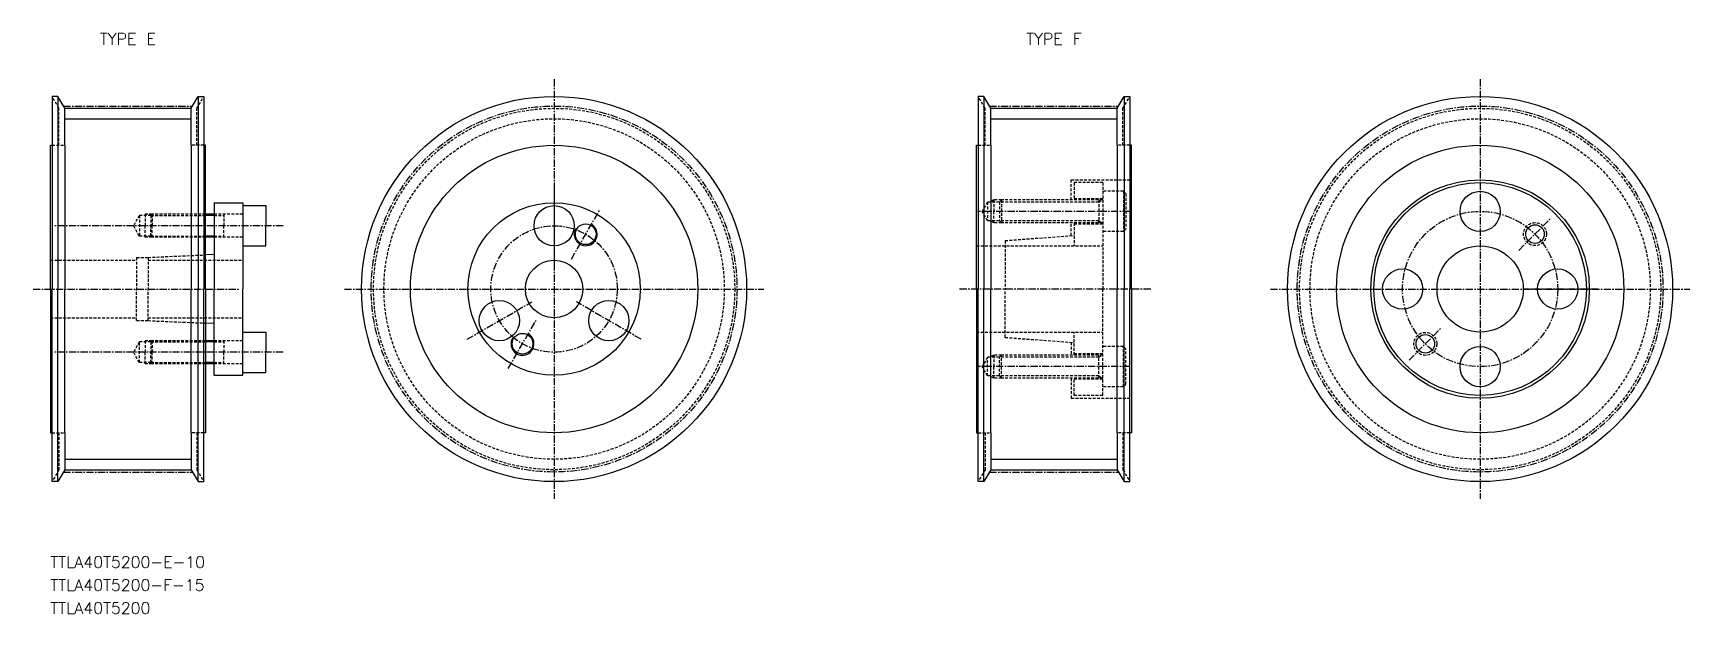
# Model space of a CAD drawing. Extents: x 7908 to 8196, y 21836 to 21937.
import ezdxf
from ezdxf.enums import TextEntityAlignment as Align

# ---------------------------------------------------------------- set-up
doc = ezdxf.new("R2010")
doc.units = 0
doc.linetypes.add('CENTER', pattern=[2, 1.25, -0.25, 0.25, -0.25])
doc.linetypes.add('DASHED', pattern=[0.75, 0.5, -0.25])
doc.layers.get('0').update_dxf_attribs({"linetype": 'CONTINUOUS'})
doc.layers.add('CENTER', color=1, linetype='CENTER')
doc.styles.add('MISUMI', font='txt.shx')

msp = doc.modelspace()

# ---------------------------------------------------------------- linework, layer by layer
at = {"color": 1, "linetype": 'CENTER'}
for p, q in [((7998.55, 21929.27), (7998.55, 21856.27)), ((8159.71, 21929.27), (8159.71, 21856.27)), ((7913.15, 21924.6), (7935.62, 21924.6)), ((8074.31, 21924.6), (8096.78, 21924.6)), ((7907.88, 21892.77), (7943.88, 21892.77)), ((7962.05, 21892.77), (8035.05, 21892.77)), ((8123.21, 21892.77), (8196.21, 21892.77)), ((7913.15, 21860.94), (7935.62, 21860.94)), ((8074.31, 21860.94), (8096.78, 21860.94))]:
    msp.add_line(p, q, dxfattribs=at)
at = {"color": 7, "linetype": 'CONTINUOUS'}
for p, q in [((7911.18, 21926.27), (7911.18, 21892.77)), ((7912.18, 21926.27), (7911.18, 21926.27)), ((7912.18, 21926.27), (7912.18, 21892.77)), ((7913.38, 21924.2), (7912.18, 21926.27)), ((7935.38, 21924.2), (7936.58, 21926.27)), ((7936.58, 21926.27), (7936.58, 21892.77)), ((7936.58, 21926.27), (7937.58, 21926.27)), ((7937.58, 21926.27), (7937.58, 21892.77)), ((8072.35, 21926.27), (8072.35, 21892.77)), ((8073.35, 21926.27), (8072.35, 21926.27)), ((8073.35, 21926.27), (8073.35, 21892.77)), ((8074.55, 21924.2), (8073.35, 21926.27)), ((8096.55, 21924.2), (8097.75, 21926.27)), ((8097.75, 21926.27), (8097.75, 21892.77)), ((8097.75, 21926.27), (8098.75, 21926.27)), ((8098.75, 21926.27), (8098.75, 21892.77)), ((7913.38, 21917.77), (7913.38, 21924.2)), ((7913.38, 21924.2), (7935.38, 21924.2)), ((7935.38, 21917.77), (7935.38, 21924.2)), ((8074.55, 21917.77), (8074.55, 21924.2)), ((8074.55, 21924.2), (8096.55, 21924.2)), ((8096.55, 21917.77), (8096.55, 21924.2)), ((7910.88, 21892.77), (7910.88, 21917.77)), ((7910.88, 21917.77), (7911.18, 21917.77)), ((7913.38, 21917.77), (7913.38, 21892.77)), ((7935.38, 21917.77), (7935.38, 21892.77)), ((7937.88, 21917.77), (7937.58, 21917.77)), ((7937.88, 21892.77), (7937.88, 21917.77)), ((8072.05, 21892.77), (8072.05, 21917.77)), ((8072.05, 21917.77), (8072.35, 21917.77)), ((8074.55, 21917.77), (8074.55, 21892.77)), ((8096.55, 21917.77), (8096.55, 21892.77)), ((8099.05, 21917.77), (8098.75, 21917.77)), ((8099.05, 21892.77), (8099.05, 21917.77)), ((7939.38, 21907.77), (7944.38, 21907.77)), ((7939.38, 21907.77), (7939.38, 21905.77)), ((7944.38, 21907.77), (7944.38, 21907.27)), ((7939.38, 21905.77), (7937.88, 21905.77)), ((7939.38, 21905.77), (7939.38, 21901.77)), ((7944.38, 21907.27), (7944.38, 21900.27)), ((7944.38, 21907.27), (7948.38, 21907.27)), ((7948.38, 21907.27), (7948.38, 21903.77)), ((7939.38, 21901.77), (7937.88, 21901.77)), ((7939.38, 21901.77), (7939.38, 21898.77)), ((7948.38, 21900.27), (7948.38, 21903.77)), ((7939.38, 21898.77), (7937.88, 21898.71)), ((7939.38, 21898.77), (7939.38, 21892.77)), ((7944.38, 21900.27), (7944.38, 21892.77)), ((7944.38, 21900.27), (7948.38, 21900.27)), ((7910.88, 21892.77), (7910.88, 21867.77)), ((7911.18, 21859.27), (7911.18, 21892.77)), ((7912.18, 21859.27), (7912.18, 21892.77)), ((7913.38, 21867.77), (7913.38, 21892.77)), ((7935.38, 21867.77), (7935.38, 21892.77)), ((7936.58, 21859.27), (7936.58, 21892.77)), ((7937.58, 21859.27), (7937.58, 21892.77)), ((7937.88, 21892.77), (7937.88, 21867.77)), ((7939.38, 21886.77), (7939.38, 21892.77)), ((7944.38, 21885.27), (7944.38, 21892.77)), ((8072.05, 21892.77), (8072.05, 21867.77)), ((8072.35, 21859.27), (8072.35, 21892.77)), ((8073.35, 21859.27), (8073.35, 21892.77)), ((8074.55, 21867.77), (8074.55, 21892.77)), ((8096.55, 21867.77), (8096.55, 21892.77)), ((8097.75, 21859.27), (8097.75, 21892.77)), ((8098.75, 21859.27), (8098.75, 21892.77)), ((8099.05, 21892.77), (8099.05, 21867.77)), ((7939.38, 21886.77), (7937.88, 21886.84)), ((7939.38, 21883.77), (7939.38, 21886.77)), ((7944.38, 21878.27), (7944.38, 21885.27)), ((7944.38, 21885.27), (7948.38, 21885.27)), ((7948.38, 21885.27), (7948.38, 21881.77)), ((7939.38, 21883.77), (7937.88, 21883.77)), ((7939.38, 21879.77), (7939.38, 21883.77)), ((7948.38, 21878.27), (7948.38, 21881.77)), ((7939.38, 21879.77), (7937.88, 21879.77)), ((7939.38, 21877.77), (7939.38, 21879.77)), ((7939.38, 21877.77), (7944.38, 21877.77)), ((7944.38, 21878.27), (7948.38, 21878.27)), ((7944.38, 21877.77), (7944.38, 21878.27)), ((7910.88, 21867.77), (7911.18, 21867.77)), ((7913.38, 21867.77), (7913.38, 21861.35)), ((7935.38, 21867.77), (7935.38, 21861.35)), ((7937.88, 21867.77), (7937.58, 21867.77)), ((8072.05, 21867.77), (8072.35, 21867.77)), ((8074.55, 21867.77), (8074.55, 21861.35)), ((8096.55, 21867.77), (8096.55, 21861.35)), ((8099.05, 21867.77), (8098.75, 21867.77)), ((7913.38, 21861.35), (7912.18, 21859.27)), ((7913.38, 21861.35), (7935.38, 21861.35)), ((7935.38, 21861.35), (7936.58, 21859.27)), ((8074.55, 21861.35), (8073.35, 21859.27)), ((8074.55, 21861.35), (8096.55, 21861.35)), ((8096.55, 21861.35), (8097.75, 21859.27)), ((7912.18, 21859.27), (7911.18, 21859.27)), ((7936.58, 21859.27), (7937.58, 21859.27)), ((8073.35, 21859.27), (8072.35, 21859.27)), ((8097.75, 21859.27), (8098.75, 21859.27))]:
    msp.add_line(p, q, dxfattribs=at)
at = {"color": 3, "linetype": 'DASHED'}
for p, q in [((7912.38, 21924.2), (7911.18, 21926.27)), ((7936.38, 21924.2), (7937.58, 21926.27)), ((8073.55, 21924.2), (8072.35, 21926.27)), ((8097.55, 21924.2), (8098.75, 21926.27)), ((7912.38, 21917.77), (7912.38, 21924.2)), ((7936.38, 21917.77), (7936.38, 21924.2)), ((8073.55, 21917.77), (8073.55, 21924.2)), ((8097.55, 21917.77), (8097.55, 21924.2)), ((7911.18, 21917.77), (7913.38, 21917.77)), ((7937.58, 21917.77), (7935.38, 21917.77)), ((8072.35, 21917.77), (8074.55, 21917.77)), ((8098.75, 21917.77), (8096.55, 21917.77)), ((8088.54, 21911.77), (8099.05, 21911.77)), ((8088.54, 21908.27), (8088.54, 21911.77)), ((8094.04, 21911.27), (8089.04, 21911.27)), ((8089.04, 21911.27), (8089.04, 21908.27)), ((8094.04, 21911.27), (8094.04, 21892.77)), ((8073.98, 21907.89), (8073.05, 21906.27)), ((8073.98, 21907.89), (8073.98, 21904.65)), ((8076.05, 21907.89), (8073.98, 21907.89)), ((8075.05, 21908.27), (8074.39, 21907.89)), ((8075.05, 21908.27), (8075.05, 21906.27)), ((8076.43, 21908.27), (8075.05, 21908.27)), ((8076.04, 21907.89), (8076.42, 21908.27)), ((8093.34, 21907.89), (8076.04, 21907.89)), ((8076.04, 21907.89), (8076.04, 21904.65)), ((8094.04, 21908.27), (8076.42, 21908.27)), ((8076.42, 21908.27), (8076.42, 21904.27)), ((8094.04, 21908.47), (8089.04, 21908.47)), ((8093.34, 21908.27), (8093.34, 21904.27)), ((8093.34, 21907.89), (8094, 21908.27)), ((8097.64, 21909.77), (8094.04, 21909.77)), ((8097.64, 21909.77), (8097.64, 21902.77)), ((8097.64, 21909.77), (8098.04, 21909.37)), ((8098.04, 21909.37), (8098.04, 21903.17)), ((7926.38, 21905.57), (7925.34, 21903.77)), ((7928.38, 21905.57), (7926.38, 21905.57)), ((7926.38, 21905.57), (7926.38, 21901.97)), ((7927.38, 21905.77), (7927.38, 21903.77)), ((7928.58, 21905.77), (7927.38, 21905.77)), ((7928.58, 21905.77), (7928.38, 21905.57)), ((7928.38, 21905.57), (7937.88, 21905.57)), ((7928.38, 21905.57), (7928.38, 21903.77)), ((7937.88, 21905.77), (7928.58, 21905.77)), ((7928.58, 21905.77), (7928.58, 21903.77)), ((7944.38, 21905.77), (7939.38, 21905.77)), ((7939.38, 21905.57), (7941.05, 21905.57)), ((7941.05, 21905.77), (7941.05, 21903.77)), ((8073.98, 21904.65), (8073.05, 21906.27)), ((8076.05, 21904.65), (8073.98, 21904.65)), ((8075.05, 21904.27), (8074.39, 21904.65)), ((8075.05, 21904.27), (8075.05, 21906.27)), ((8093.34, 21904.65), (8076.04, 21904.65)), ((8076.42, 21904.27), (8076.04, 21904.65)), ((8093.34, 21904.65), (8094, 21904.27)), ((7926.38, 21901.97), (7925.34, 21903.77)), ((7928.38, 21901.97), (7926.38, 21901.97)), ((7927.38, 21901.77), (7927.38, 21903.77)), ((7928.58, 21901.77), (7927.38, 21901.77)), ((7928.38, 21901.97), (7928.38, 21903.77)), ((7928.38, 21901.97), (7937.88, 21901.97)), ((7928.58, 21901.77), (7928.38, 21901.97)), ((7928.58, 21901.77), (7928.58, 21903.77)), ((7937.88, 21901.77), (7928.58, 21901.77)), ((7939.38, 21901.97), (7941.05, 21901.97)), ((7944.38, 21901.77), (7939.38, 21901.77)), ((7941.05, 21901.77), (7941.05, 21903.77)), ((8076.43, 21904.27), (8075.05, 21904.27)), ((8094.04, 21904.27), (8076.42, 21904.27)), ((8077.04, 21901.19), (8089.04, 21902.1)), ((8088.54, 21902.06), (8088.54, 21904.27)), ((8089.04, 21904.27), (8089.04, 21900.27)), ((8094.04, 21904.07), (8089.04, 21904.07)), ((8097.64, 21902.77), (8094.04, 21902.77)), ((8097.64, 21902.77), (8098.04, 21903.17)), ((7927.88, 21898.27), (7937.88, 21898.71)), ((8072.05, 21900.27), (8094.04, 21900.27)), ((8077.04, 21901.19), (8077.04, 21892.77)), ((7910.88, 21897.77), (7925.88, 21897.77)), ((7925.88, 21898.27), (7927.88, 21898.27)), ((7925.88, 21898.27), (7925.88, 21892.77)), ((7927.88, 21898.27), (7927.88, 21892.77)), ((7927.88, 21897.77), (7944.38, 21897.77)), ((7925.88, 21887.27), (7925.88, 21892.77)), ((7927.88, 21887.27), (7927.88, 21892.77)), ((8077.04, 21884.36), (8077.04, 21892.77)), ((8094.04, 21874.27), (8094.04, 21892.77)), ((7910.88, 21887.77), (7925.88, 21887.77)), ((7925.88, 21887.27), (7927.88, 21887.27)), ((7927.88, 21887.77), (7944.38, 21887.77)), ((7927.88, 21887.27), (7937.88, 21886.84)), ((8072.05, 21885.27), (8094.04, 21885.27)), ((8077.04, 21884.36), (8089.04, 21883.45)), ((8089.04, 21881.27), (8089.04, 21885.27)), ((7926.38, 21883.57), (7925.34, 21881.77)), ((7926.38, 21879.97), (7925.34, 21881.77)), ((7928.38, 21883.57), (7926.38, 21883.57)), ((7926.38, 21879.97), (7926.38, 21883.57)), ((7927.38, 21883.77), (7927.38, 21881.77)), ((7928.58, 21883.77), (7927.38, 21883.77)), ((7927.38, 21879.77), (7927.38, 21881.77)), ((7928.58, 21883.77), (7928.38, 21883.57)), ((7928.38, 21883.57), (7937.88, 21883.57)), ((7928.38, 21883.57), (7928.38, 21881.77)), ((7928.38, 21879.97), (7928.38, 21881.77)), ((7937.88, 21883.77), (7928.58, 21883.77)), ((7928.58, 21883.77), (7928.58, 21881.77)), ((7928.58, 21879.77), (7928.58, 21881.77)), ((7944.38, 21883.77), (7939.38, 21883.77)), ((7939.38, 21883.57), (7941.05, 21883.57)), ((7941.05, 21883.77), (7941.05, 21881.77)), ((7941.05, 21879.77), (7941.05, 21881.77)), ((8088.54, 21883.49), (8088.54, 21881.27)), ((8094.04, 21881.47), (8089.04, 21881.47)), ((8097.64, 21882.77), (8094.04, 21882.77)), ((8097.64, 21875.77), (8097.64, 21882.77)), ((8097.64, 21882.77), (8098.04, 21882.37)), ((8098.04, 21876.17), (8098.04, 21882.37)), ((7928.38, 21879.97), (7926.38, 21879.97)), ((7928.58, 21879.77), (7927.38, 21879.77)), ((7928.38, 21879.97), (7937.88, 21879.97)), ((7928.58, 21879.77), (7928.38, 21879.97)), ((7937.88, 21879.77), (7928.58, 21879.77)), ((7939.38, 21879.97), (7941.05, 21879.97)), ((7944.38, 21879.77), (7939.38, 21879.77)), ((8073.98, 21880.89), (8073.05, 21879.27)), ((8073.98, 21877.65), (8073.05, 21879.27)), ((8073.98, 21877.65), (8073.98, 21880.89)), ((8076.05, 21880.89), (8073.98, 21880.89)), ((8075.05, 21881.27), (8074.39, 21880.89)), ((8075.05, 21881.27), (8075.05, 21879.27)), ((8076.43, 21881.27), (8075.05, 21881.27)), ((8075.05, 21877.27), (8075.05, 21879.27)), ((8076.42, 21881.27), (8076.04, 21880.89)), ((8093.34, 21880.89), (8076.04, 21880.89)), ((8076.04, 21877.65), (8076.04, 21880.89)), ((8094.04, 21881.27), (8076.42, 21881.27)), ((8076.42, 21877.27), (8076.42, 21881.27)), ((8093.34, 21877.27), (8093.34, 21881.27)), ((8093.34, 21880.89), (8094, 21881.27)), ((8076.05, 21877.65), (8073.98, 21877.65)), ((8075.05, 21877.27), (8074.39, 21877.65)), ((8076.43, 21877.27), (8075.05, 21877.27)), ((8093.34, 21877.65), (8076.04, 21877.65)), ((8076.04, 21877.65), (8076.42, 21877.27)), ((8094.04, 21877.27), (8076.42, 21877.27)), ((8088.54, 21877.27), (8088.54, 21873.77)), ((8089.04, 21874.27), (8089.04, 21877.27)), ((8094.04, 21877.07), (8089.04, 21877.07)), ((8093.34, 21877.65), (8094, 21877.27)), ((8097.64, 21875.77), (8094.04, 21875.77)), ((8097.64, 21875.77), (8098.04, 21876.17)), ((8088.54, 21873.77), (8099.05, 21873.77)), ((8094.04, 21874.27), (8089.04, 21874.27)), ((7911.18, 21867.77), (7913.38, 21867.77)), ((7912.38, 21867.77), (7912.38, 21861.35)), ((7937.58, 21867.77), (7935.38, 21867.77)), ((7936.38, 21867.77), (7936.38, 21861.35)), ((8072.35, 21867.77), (8074.55, 21867.77)), ((8073.55, 21867.77), (8073.55, 21861.35)), ((8098.75, 21867.77), (8096.55, 21867.77)), ((8097.55, 21867.77), (8097.55, 21861.35)), ((7912.38, 21861.35), (7911.18, 21859.27)), ((7936.38, 21861.35), (7937.58, 21859.27)), ((8073.55, 21861.35), (8072.35, 21859.27)), ((8097.55, 21861.35), (8098.75, 21859.27))]:
    msp.add_line(p, q, dxfattribs=at)
at = {"color": 3, "linetype": 'CONTINUOUS'}
for p, q in [((7913.38, 21922.4), (7935.38, 21922.4)), ((8074.55, 21922.4), (8096.55, 21922.4)), ((7913.38, 21863.15), (7935.38, 21863.15)), ((8074.55, 21863.15), (8096.55, 21863.15))]:
    msp.add_line(p, q, dxfattribs=at)
at = {"color": 3}
for p, q in [((7939.38, 21905.57), (7937.88, 21905.57)), ((7939.38, 21901.97), (7937.88, 21901.97)), ((7939.38, 21883.57), (7937.88, 21883.57)), ((7939.38, 21879.97), (7937.88, 21879.97))]:
    msp.add_line(p, q, dxfattribs=at)
at = {"color": 7, "linetype": 'CONTINUOUS'}
for centre, radius in [((7998.55, 21892.77), 33.5), ((8159.71, 21892.77), 33.5), ((7998.55, 21892.77), 25), ((8159.71, 21892.77), 25), ((8159.71, 21892.77), 19), ((8159.71, 21892.77), 18.5), ((7998.55, 21892.77), 15), ((7998.55, 21892.77), 15), ((7998.55, 21892.77), 15), ((8159.71, 21906.27), 3.5), ((7998.55, 21903.77), 3.5), ((8004.05, 21902.3), 1.8), ((8169.26, 21902.32), 1.62), ((8159.71, 21892.77), 7.5), ((7998.55, 21892.77), 5), ((8146.21, 21892.77), 3.5), ((8173.21, 21892.77), 3.5), ((7989.02, 21887.27), 3.5), ((8008.07, 21887.27), 3.5), ((7993.05, 21883.25), 1.8), ((8150.17, 21883.23), 1.62), ((8159.71, 21879.27), 3.5)]:
    msp.add_circle(centre, radius, dxfattribs=at)
at = {"color": 1, "linetype": 'CENTER'}
for centre in [(7998.55, 21892.77), (8159.71, 21892.77)]:
    msp.add_circle(centre, 31.83, dxfattribs=at)
at = {"color": 3, "linetype": 'DASHED'}
for centre, radius in [((7998.55, 21892.77), 31.43), ((7998.55, 21892.77), 29.62), ((8159.71, 21892.77), 31.43), ((8159.71, 21892.77), 29.62), ((8169.26, 21902.32), 2), ((8150.17, 21883.23), 2)]:
    msp.add_circle(centre, radius, dxfattribs=at)
at = {"color": 3, "linetype": 'CONTINUOUS'}
for centre in [(8004.05, 21902.3), (7993.05, 21883.25)]:
    msp.add_arc(centre, 2, 150, 62, dxfattribs=at)
at = {"layer": 'CENTER', "color": 1, "linetype": 'CENTER'}
for p, q in [((7998.55, 21910.27), (7998.55, 21897.27)), ((8001.55, 21897.97), (8006.55, 21906.63)), ((8098.73, 21906.27), (8072.22, 21906.27)), ((8166.43, 21899.49), (8172.09, 21905.15)), ((7951.38, 21903.77), (7911.34, 21903.77)), ((7983.39, 21884.02), (7994.65, 21890.52)), ((8013.7, 21884.02), (8002.44, 21890.52)), ((8102.38, 21892.77), (8069.07, 21892.77)), ((8180.21, 21892.77), (8167.21, 21892.77)), ((7990.55, 21878.92), (7995.55, 21887.58)), ((8147.34, 21880.4), (8152.99, 21886.06)), ((7951.38, 21881.77), (7911.34, 21881.77)), ((8098.73, 21879.27), (8072.22, 21879.27))]:
    msp.add_line(p, q, dxfattribs=at)
for centre, radius in [((8159.71, 21892.77), 13.5), ((7998.55, 21892.77), 11)]:
    msp.add_circle(centre, radius, dxfattribs=at)

# ---------------------------------------------------------------- texts
at = {"color": 7, "linetype": 'CONTINUOUS', "style": 'MISUMI'}
for s, p in [('TYPE E', (7924.38, 21936.27)), ('TYPE F', (8085.55, 21936.27))]:
    msp.add_text(s, height=2, dxfattribs=at).set_placement(p, align=Align.MIDDLE_CENTER)
for s, p in [('TTLA40T5200-E-10', (7910.88, 21844.27)), ('TTLA40T5200-F-15', (7910.88, 21840.27)), ('TTLA40T5200', (7910.88, 21836.27))]:
    msp.add_text(s, height=2, dxfattribs=at).set_placement(p)

doc.saveas('drawing.dxf')
